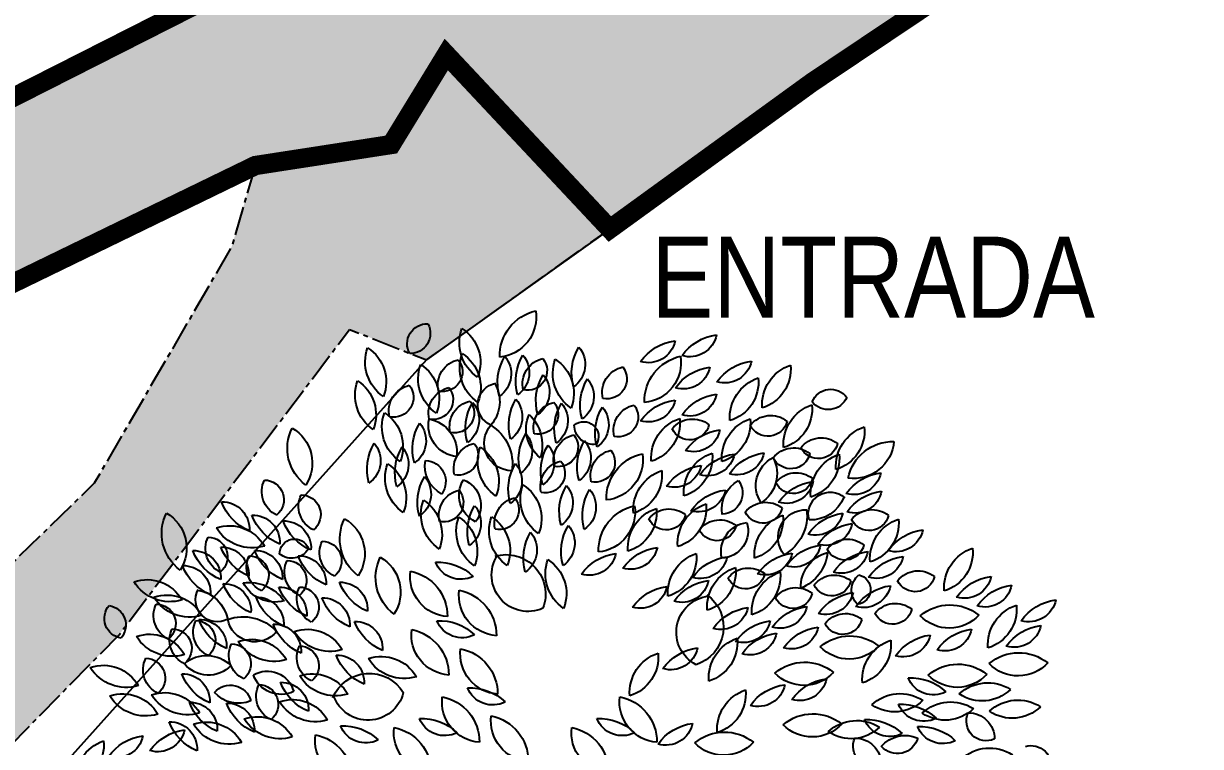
# Model space of a CAD drawing. Header units: metres. Extents: x 1097510 to 2158594, y 877039 to 1751652.
# Drawn here: x 1097737.4 to 1097767.91, y 877194.82 to 877213.56 of the extents above; entities that cross this region are included whole.
import ezdxf

# ---------------------------------------------------------------- set-up
doc = ezdxf.new("R2010")
doc.units = ezdxf.units.M
doc.header["$XCLIPFRAME"] = 0
doc.linetypes.add('CENTER2', pattern=[1.125, 0.75, -0.125, 0.125, -0.125])
doc.linetypes.add('DASHED', pattern=[0.75, 0.5, -0.25])
for name, color, linetype in [('DWGAUTOCAD.COM', 7, 'Continuous'), ('Foto Dron', 7, 'Continuous'), ('ROTULO', 7, 'Continuous'), ('Via', 7, 'CENTER2')]:
    doc.layers.add(name, color=color, linetype=linetype)
doc.styles.add('Arial Narrow', font='ARIALN.TTF', dxfattribs={"width": 0.85})
picture_1 = doc.add_image_def('image1.tif', size_in_pixel=(3465, 4096))

# ---------------------------------------------------------------- blocks, each defined once
blk = doc.blocks.new('A$C74456AAD')
at = {"color": 66, "linetype": 'Continuous'}
for centre, radius, start, end in [((2.872, 4.9539), 0.207, 171.33977, 264.50042), ((2.6169, 4.7551), 0.2354, 358.23134, 77.60885), ((3.1586, 4.7207), 0.2075, 122.76645, 201.50972), ((2.8438, 4.8222), 0.2153, 304.43887, 19.8373), ((3.3116, 4.8699), 0.1036, 151.88975, 270.95413), ((3.2246, 4.8168), 0.1021, 330.37899, 92.46489), ((2.5538, 4.71), 0.1402, 140.18859, 235.02644), ((2.2254, 4.6661), 0.258, 344.02107, 31.19397), ((3.6418, 4.6219), 0.2075, 122.76645, 201.50972), ((3.327, 4.7234), 0.2153, 304.43887, 19.8373), ((2.6792, 4.5625), 0.2075, 122.76645, 201.50972), ((2.3644, 4.664), 0.2153, 304.43887, 19.8373), ((2.7104, 4.6788), 0.1012, 142.20329, 282.1281), ((2.6016, 4.6103), 0.1336, 346.79117, 77.54018), ((2.8407, 4.6689), 0.1402, 140.18859, 235.02644), ((2.5123, 4.6251), 0.258, 344.02107, 31.19397), ((2.9337, 4.6623), 0.1402, 140.18859, 235.02644), ((2.6053, 4.6184), 0.258, 344.02107, 31.19397), ((3.157, 4.5919), 0.2075, 122.76645, 201.50972), ((2.8422, 4.6934), 0.2153, 304.43887, 19.8373), ((3.1445, 4.6728), 0.1012, 142.20329, 282.1281), ((3.0357, 4.6043), 0.1336, 346.79117, 77.54018), ((3.3698, 4.5361), 0.2075, 122.76645, 201.50972), ((3.055, 4.6375), 0.2153, 304.43887, 19.8373), ((2.7369, 4.5682), 0.1402, 140.18859, 235.02644), ((2.4086, 4.5243), 0.258, 344.02107, 31.19397), ((2.5098, 4.5461), 0.1402, 140.18859, 235.02644), ((2.1814, 4.5022), 0.258, 344.02107, 31.19397), ((3.0366, 4.52), 0.1844, 149.87002, 220.84584), ((2.852, 4.5027), 0.1127, 293.57301, 79.81511), ((3.1925, 4.5295), 0.1012, 142.20329, 282.1281), ((3.0837, 4.461), 0.1336, 346.79117, 77.54018), ((3.3958, 4.5413), 0.1012, 142.20329, 282.1281), ((3.287, 4.4729), 0.1336, 346.79117, 77.54018), ((3.6939, 4.452), 0.2075, 122.76645, 201.50972), ((3.3791, 4.5535), 0.2153, 304.43887, 19.8373), ((2.8765, 4.4422), 0.1402, 140.18859, 235.02644), ((2.5481, 4.3983), 0.258, 344.02107, 31.19397), ((2.4332, 4.4021), 0.1402, 140.18859, 235.02644), ((2.1048, 4.3583), 0.258, 344.02107, 31.19397), ((2.6429, 4.4215), 0.1402, 140.18859, 235.02644), ((2.3145, 4.3777), 0.258, 344.02107, 31.19397), ((2.6537, 4.4541), 0.1012, 142.20329, 282.1281), ((2.5449, 4.3856), 0.1336, 346.79117, 77.54018), ((3.0981, 4.4252), 0.1402, 140.18859, 235.02644), ((3.0843, 4.4605), 0.1012, 142.20329, 282.1281), ((2.7697, 4.3814), 0.258, 344.02107, 31.19397), ((2.9755, 4.392), 0.1336, 346.79117, 77.54018), ((2.4213, 4.3406), 0.0762, 50.52913, 211.47425), ((2.8545, 4.296), 0.2205, 134.1393, 196.87095), ((2.5324, 4.3793), 0.1845, 307.03252, 23.9777), ((3.2488, 4.2573), 0.1774, 101.3059, 186.13664), ((3.058, 4.3973), 0.1596, 275.15531, 12.28723), ((3.3701, 4.3194), 0.1402, 140.18859, 235.02644), ((3.0417, 4.2756), 0.258, 344.02107, 31.19397), ((3.5557, 4.2885), 0.2075, 122.76645, 201.50972), ((3.2408, 4.39), 0.2153, 304.43887, 19.8373), ((2.3699, 4.3997), 0.0998, 262.18402, 359.81935), ((2.5514, 4.287), 0.1012, 142.20329, 282.1281), ((2.4426, 4.2186), 0.1336, 346.79117, 77.54018), ((2.8257, 4.2667), 0.1402, 140.18859, 235.02644), ((2.4973, 4.2228), 0.258, 344.02107, 31.19397), ((3.0179, 4.2012), 0.231, 121.31807, 189.00978), ((2.7899, 4.3067), 0.1417, 269.94413, 40.84584), ((4.0204, 4.2046), 0.207, 119.9112, 213.07185), ((3.7059, 4.2801), 0.2354, 306.80277, 26.18028), ((2.5251, 4.2298), 0.1402, 140.18859, 235.02644), ((2.1967, 4.186), 0.258, 344.02107, 31.19397), ((2.7118, 4.2074), 0.1402, 140.18859, 235.02644), ((2.3834, 4.1635), 0.258, 344.02107, 31.19397), ((3.0634, 4.2437), 0.1012, 142.20329, 282.1281), ((2.9546, 4.1753), 0.1336, 346.79117, 77.54018), ((3.4602, 4.198), 0.1402, 140.18859, 235.02644), ((3.1318, 4.1542), 0.258, 344.02107, 31.19397), ((3.6032, 4.2168), 0.1402, 140.18859, 235.02644), ((3.2748, 4.173), 0.258, 344.02107, 31.19397), ((2.3619, 4.2079), 0.1012, 142.20329, 282.1281), ((2.2531, 4.1395), 0.1336, 346.79117, 77.54018), ((3.0643, 4.1115), 0.2075, 122.76645, 201.50972), ((2.7495, 4.2129), 0.2153, 304.43887, 19.8373), ((2.6186, 4.1527), 0.1012, 142.20329, 282.1281), ((2.5098, 4.0843), 0.1336, 346.79117, 77.54018), ((2.8785, 4.1122), 0.1402, 140.18859, 235.02644), ((2.5502, 4.0683), 0.258, 344.02107, 31.19397), ((3.2381, 4.1096), 0.1091, 92.83944, 215.73084), ((3.074, 4.1886), 0.1616, 297.89863, 10.67166), ((3.5396, 4.0265), 0.2075, 122.76645, 201.50972), ((3.2248, 4.128), 0.2153, 304.43887, 19.8373), ((3.089, 3.9873), 0.1406, 111.18108, 216.36624), ((2.9109, 4.0391), 0.1499, 295.64091, 31.90641), ((3.3447, 4.0461), 0.1402, 140.18859, 235.02644), ((3.0163, 4.0023), 0.258, 344.02107, 31.19397), ((4.0604, 4.0164), 0.1012, 90.77472, 230.69952), ((2.4985, 3.9794), 0.1402, 140.18859, 235.02644), ((2.1701, 3.9355), 0.258, 344.02107, 31.19397), ((2.6174, 4.0003), 0.1402, 140.18859, 235.02644), ((2.289, 3.9564), 0.258, 344.02107, 31.19397), ((2.8454, 3.9193), 0.2075, 122.76645, 201.50972), ((2.5306, 4.0208), 0.2153, 304.43887, 19.8373), ((3.1398, 4.0035), 0.1012, 142.20329, 282.1281), ((3.031, 3.935), 0.1336, 346.79117, 77.54018), ((2.8549, 3.9643), 0.1012, 142.20329, 282.1281), ((2.7461, 3.8958), 0.1336, 346.79117, 77.54018), ((3.0884, 3.8962), 0.1402, 140.18859, 235.02644), ((2.76, 3.8523), 0.258, 344.02107, 31.19397), ((3.3556, 3.8399), 0.2075, 122.76645, 201.50972), ((3.0408, 3.9413), 0.2153, 304.43887, 19.8373), ((3.8715, 3.9401), 0.1012, 90.77472, 230.69952), ((3.7502, 3.9825), 0.1336, 295.3626, 26.11161), ((4.6652, 3.7688), 0.207, 119.9112, 213.07185), ((4.3507, 3.8444), 0.2354, 306.80277, 26.18028), ((3.7513, 3.7397), 0.207, 119.9112, 213.07185), ((3.4368, 3.8152), 0.2354, 306.80277, 26.18028), ((3.9602, 3.7679), 0.1402, 88.76002, 183.59787), ((3.7212, 3.9973), 0.258, 292.5925, 339.7654), ((4.2391, 3.6756), 0.2075, 71.33788, 150.08115), ((4.1221, 3.9849), 0.2153, 253.0103, 328.40873), ((3.764, 3.7025), 0.1012, 90.77472, 230.69952), ((3.6426, 3.7449), 0.1336, 295.3626, 26.11161), ((3.9047, 3.7389), 0.0762, 359.10056, 160.04568), ((4.3493, 3.7237), 0.1012, 90.77472, 230.69952), ((4.228, 3.7661), 0.1336, 295.3626, 26.11161), ((3.9189, 3.8159), 0.0998, 210.75545, 308.39078), ((4.1062, 3.616), 0.1402, 88.76002, 183.59787), ((3.8671, 3.8454), 0.258, 292.5925, 339.7654), ((4.2795, 3.634), 0.1402, 88.76002, 183.59787), ((4.0404, 3.8633), 0.258, 292.5925, 339.7654), ((4.4229, 3.6156), 0.1402, 88.76002, 183.59787), ((4.1839, 3.845), 0.258, 292.5925, 339.7654), ((3.5679, 3.5424), 0.207, 119.9112, 213.07185), ((3.2533, 3.6179), 0.2354, 306.80277, 26.18028), ((3.8828, 3.5886), 0.1402, 88.76002, 183.59787), ((3.6438, 3.818), 0.258, 292.5925, 339.7654), ((3.9439, 3.6037), 0.1012, 90.77472, 230.69952), ((3.8226, 3.6461), 0.1336, 295.3626, 26.11161), ((4.1383, 3.6279), 0.1012, 90.77472, 230.69952), ((4.017, 3.6703), 0.1336, 295.3626, 26.11161), ((4.4757, 3.5388), 0.1402, 88.76002, 183.59787), ((4.2367, 3.7682), 0.258, 292.5925, 339.7654), ((3.6704, 3.4533), 0.1402, 88.76002, 183.59787), ((3.4314, 3.6827), 0.258, 292.5925, 339.7654), ((3.8808, 3.4675), 0.1012, 90.77472, 230.69952), ((3.7595, 3.5099), 0.1336, 295.3626, 26.11161), ((3.9817, 3.4287), 0.1402, 88.76002, 183.59787), ((3.7427, 3.658), 0.258, 292.5925, 339.7654), ((4.1399, 3.3723), 0.2205, 82.71072, 145.44238), ((4.0042, 3.6761), 0.1845, 255.60395, 332.54913), ((4.2679, 3.4463), 0.1402, 88.76002, 183.59787), ((4.0289, 3.6757), 0.258, 292.5925, 339.7654), ((4.6616, 3.3994), 0.2075, 71.33788, 150.08115), ((4.5446, 3.7088), 0.2153, 253.0103, 328.40873), ((3.7609, 3.3733), 0.1402, 88.76002, 183.59787), ((3.5219, 3.6027), 0.258, 292.5925, 339.7654), ((4.0991, 3.3766), 0.1402, 88.76002, 183.59787), ((3.86, 3.606), 0.258, 292.5925, 339.7654), ((4.3, 3.5032), 0.1127, 242.14444, 28.38654), ((4.4286, 3.3696), 0.1844, 98.44145, 169.41727), ((4.5599, 3.3203), 0.2075, 71.33788, 150.08115), ((4.4429, 3.6297), 0.2153, 253.0103, 328.40873), ((4.6153, 3.3805), 0.1012, 90.77472, 230.69952), ((4.494, 3.4229), 0.1336, 295.3626, 26.11161), ((4.8736, 3.3728), 0.1036, 100.46118, 219.52555), ((4.7779, 3.4076), 0.1021, 278.95042, 41.03632), ((3.5935, 3.2526), 0.1402, 88.76002, 183.59787), ((3.3544, 3.482), 0.258, 292.5925, 339.7654), ((4.1677, 3.1854), 0.231, 69.88949, 137.58121), ((4.108, 3.4295), 0.1417, 218.51556, 349.41727), ((4.3929, 3.2625), 0.1402, 88.76002, 183.59787), ((4.1538, 3.4919), 0.258, 292.5925, 339.7654), ((4.4118, 3.2952), 0.1012, 90.77472, 230.69952), ((4.2904, 3.3376), 0.1336, 295.3626, 26.11161), ((3.8398, 3.1446), 0.2075, 71.33788, 150.08115), ((3.7228, 3.454), 0.2153, 253.0103, 328.40873), ((4.0112, 3.2389), 0.1402, 88.76002, 183.59787), ((3.7722, 3.4683), 0.258, 292.5925, 339.7654), ((4.5332, 3.2536), 0.1012, 90.77472, 230.69952), ((4.4119, 3.296), 0.1336, 295.3626, 26.11161), ((4.6489, 3.1191), 0.2075, 71.33788, 150.08115), ((3.8808, 3.1652), 0.1012, 90.77472, 230.69952), ((3.7595, 3.2076), 0.1336, 295.3626, 26.11161), ((4.1265, 3.0933), 0.2075, 71.33788, 150.08115), ((4.0095, 3.4027), 0.2153, 253.0103, 328.40873), ((4.2293, 3.1764), 0.1012, 90.77472, 230.69952), ((4.1079, 3.2188), 0.1336, 295.3626, 26.11161), ((4.532, 3.4285), 0.2153, 253.0103, 328.40873), ((3.4594, 3.0051), 0.2075, 71.33788, 150.08115), ((3.3424, 3.3145), 0.2153, 253.0103, 328.40873), ((3.6877, 3.0795), 0.1402, 88.76002, 183.59787), ((3.4487, 3.3089), 0.258, 292.5925, 339.7654), ((4.3555, 3.04), 0.1774, 49.87733, 134.70807), ((4.6692, 3.1021), 0.1012, 90.77472, 230.69952), ((4.5479, 3.1445), 0.1336, 295.3626, 26.11161), ((4.346, 3.2764), 0.1596, 223.72674, 320.85866), ((4.8857, 2.96), 0.2075, 71.33788, 150.08115), ((4.7687, 3.2694), 0.2153, 253.0103, 328.40873), ((3.5211, 2.9229), 0.203, 22.53307, 149.36568), ((3.8115, 2.9161), 0.2075, 71.33788, 150.08115), ((3.6946, 3.2255), 0.2153, 253.0103, 328.40873), ((3.9731, 2.9402), 0.1402, 88.76002, 183.59787), ((3.7341, 3.1696), 0.258, 292.5925, 339.7654), ((4.0448, 2.9965), 0.1406, 59.7525, 164.93767), ((3.9743, 3.168), 0.1499, 244.21233, 340.47784), ((4.4797, 2.9839), 0.1402, 88.76002, 183.59787), ((4.2407, 3.2132), 0.258, 292.5925, 339.7654), ((3.5276, 3.073), 0.187, 194.4661, 340.61386), ((4.0891, 2.9669), 0.1012, 90.77472, 230.69952), ((3.9678, 3.0093), 0.1336, 295.3626, 26.11161), ((4.2334, 2.9562), 0.1091, 41.41087, 164.30227), ((4.1928, 3.1338), 0.1616, 246.47005, 319.24309), ((4.5713, 2.8195), 0.2075, 71.33788, 150.08115), ((4.7853, 2.8133), 0.2075, 71.33788, 150.08115), ((3.9152, 2.784), 0.2075, 71.33788, 150.08115), ((3.7982, 3.0933), 0.2153, 253.0103, 328.40873), ((4.2502, 2.8333), 0.1402, 88.76002, 183.59787), ((4.0112, 3.0627), 0.258, 292.5925, 339.7654), ((4.441, 2.8377), 0.1402, 88.76002, 183.59787), ((4.2019, 3.0671), 0.258, 292.5925, 339.7654), ((4.4543, 3.1289), 0.2153, 253.0103, 328.40873), ((4.6683, 3.1227), 0.2153, 253.0103, 328.40873), ((4.0958, 2.6961), 0.2075, 71.33788, 150.08115), ((3.6545, 2.5989), 0.258, 86.87821, 134.05111), ((3.5387, 2.9092), 0.1402, 243.04574, 337.88359), ((3.9788, 3.0055), 0.2153, 253.0103, 328.40873), ((4.3564, 2.6687), 0.2075, 71.33788, 150.08115), ((4.2395, 2.9781), 0.2153, 253.0103, 328.40873), ((4.5448, 2.7377), 0.1402, 88.76002, 183.59787), ((4.3058, 2.9671), 0.258, 292.5925, 339.7654), ((3.843, 2.58), 0.2354, 101.08849, 180.46599), ((3.5925, 2.7845), 0.207, 274.19691, 7.35756), ((4.4359, 2.58), 0.258, 35.44964, 82.62254), ((4.6064, 2.8641), 0.1402, 191.61716, 286.45501), ((4.8192, 2.8337), 0.1402, 191.61716, 286.45501), ((4.6487, 2.5496), 0.258, 35.44964, 82.62254), ((5.0903, 2.7581), 0.2075, 174.19503, 252.93829), ((4.8147, 2.5752), 0.2153, 355.86744, 71.26587)]:
    blk.add_arc(centre, radius, start, end, dxfattribs=at)
at = {"color": 64, "linetype": 'Continuous'}
for centre, radius, start, end in [((1.8774, 4.89), 0.1402, 191.61716, 286.45501), ((1.7069, 4.6059), 0.258, 35.44964, 82.62254), ((1.9197, 4.5755), 0.258, 35.44964, 82.62254), ((2.0901, 4.8596), 0.1402, 191.61716, 286.45501), ((1.6983, 4.7556), 0.1402, 191.61716, 286.45501), ((1.5279, 4.4715), 0.258, 35.44964, 82.62254), ((2.1293, 4.7214), 0.207, 171.33977, 264.50042), ((1.8741, 4.5226), 0.2354, 358.23134, 77.60885), ((1.567, 4.6857), 0.2075, 174.19503, 252.93829), ((1.2914, 4.5028), 0.2153, 355.86744, 71.26587), ((1.7407, 4.4411), 0.258, 35.44964, 82.62254), ((1.9111, 4.7252), 0.1402, 191.61716, 286.45501), ((1.7323, 4.6205), 0.2075, 174.19503, 252.93829), ((1.4567, 4.4376), 0.2153, 355.86744, 71.26587), ((1.8774, 4.5858), 0.1402, 191.61716, 286.45501), ((1.7069, 4.3017), 0.258, 35.44964, 82.62254), ((1.4571, 4.4822), 0.2075, 174.19503, 252.93829), ((1.1816, 4.2993), 0.2153, 355.86744, 71.26587), ((1.9197, 4.2713), 0.258, 35.44964, 82.62254), ((2.0901, 4.5554), 0.1402, 191.61716, 286.45501), ((1.4623, 4.3153), 0.1336, 38.21975, 128.96875), ((1.4766, 4.443), 0.1012, 193.63186, 333.55667), ((1.7739, 4.4104), 0.2075, 174.19503, 252.93829), ((1.4983, 4.2275), 0.2153, 355.86744, 71.26587), ((1.8627, 4.2969), 0.1336, 38.21975, 128.96875), ((2.1353, 4.4125), 0.2075, 174.19503, 252.93829), ((1.8597, 4.2297), 0.2153, 355.86744, 71.26587), ((1.6891, 4.1188), 0.258, 35.44964, 82.62254), ((1.8596, 4.4029), 0.1402, 191.61716, 286.45501), ((1.877, 4.4246), 0.1012, 193.63186, 333.55667), ((1.2028, 4.2008), 0.1336, 38.21975, 128.96875), ((1.2171, 4.3285), 0.1012, 193.63186, 333.55667), ((1.3176, 4.2289), 0.2075, 174.19503, 252.93829), ((1.042, 4.046), 0.2153, 355.86744, 71.26587), ((1.3448, 4.149), 0.1336, 38.21975, 128.96875), ((1.3591, 4.2767), 0.1012, 193.63186, 333.55667), ((1.607, 4.151), 0.1774, 152.73447, 237.56521), ((1.3785, 4.0892), 0.1596, 326.58388, 63.71581), ((1.4636, 4.0005), 0.258, 35.44964, 82.62254), ((1.634, 4.2846), 0.1402, 191.61716, 286.45501), ((1.6147, 3.9952), 0.258, 35.44964, 82.62254), ((1.7851, 4.2793), 0.1402, 191.61716, 286.45501), ((1.9687, 4.2345), 0.2075, 174.19503, 252.93829), ((1.6931, 4.0517), 0.2153, 355.86744, 71.26587), ((1.9564, 4.2208), 0.1402, 191.61716, 286.45501), ((1.786, 3.9367), 0.258, 35.44964, 82.62254), ((1.2113, 3.8538), 0.258, 35.44964, 82.62254), ((1.3817, 4.1379), 0.1402, 191.61716, 286.45501), ((1.3312, 4.0214), 0.1336, 38.21975, 128.96875), ((1.3456, 4.1491), 0.1012, 193.63186, 333.55667), ((1.7158, 4.0506), 0.1091, 144.26802, 267.15941), ((1.5517, 3.9715), 0.1616, 349.3272, 62.10023), ((1.1567, 3.9422), 0.1127, 345.00158, 131.24369), ((1.6614, 3.8103), 0.258, 35.44964, 82.62254), ((1.8319, 4.0944), 0.1402, 191.61716, 286.45501), ((1.2582, 4.0973), 0.1844, 201.29859, 272.27441), ((1.4877, 3.8699), 0.1336, 38.21975, 128.96875), ((2, 3.9743), 0.2075, 174.19503, 252.93829), ((1.7244, 3.7914), 0.2153, 355.86744, 71.26587), ((1.0598, 3.6911), 0.258, 35.44964, 82.62254), ((1.2303, 3.9752), 0.1402, 191.61716, 286.45501), ((1.5069, 3.9355), 0.231, 172.74664, 240.43835), ((1.2822, 3.823), 0.1417, 321.3727, 92.27441), ((1.6059, 3.9159), 0.2075, 174.19503, 252.93829), ((1.3304, 3.733), 0.2153, 355.86744, 71.26587), ((1.502, 3.9976), 0.1012, 193.63186, 333.55667), ((1.9826, 3.8355), 0.1336, 38.21975, 128.96875), ((1.997, 3.9632), 0.1012, 193.63186, 333.55667), ((1.7185, 3.8578), 0.1406, 162.60965, 267.79481), ((1.5669, 3.7508), 0.1499, 347.06948, 83.33498), ((1.7231, 3.7798), 0.1336, 38.21975, 128.96875), ((1.7375, 3.9076), 0.1012, 193.63186, 333.55667), ((1.1239, 3.5674), 0.1845, 358.46109, 75.40627), ((1.3899, 3.7674), 0.2205, 185.56787, 248.29952), ((1.1728, 3.5273), 0.258, 35.44964, 82.62254), ((1.3432, 3.8114), 0.1402, 191.61716, 286.45501), ((1.3191, 3.487), 0.258, 35.44964, 82.62254), ((1.4896, 3.7711), 0.1402, 191.61716, 286.45501), ((1.652, 3.4684), 0.258, 35.44964, 82.62254), ((1.8225, 3.7525), 0.1402, 191.61716, 286.45501), ((2.0503, 3.7197), 0.2075, 174.19503, 252.93829), ((1.7747, 3.5369), 0.2153, 355.86744, 71.26587), ((1.6197, 3.6249), 0.2075, 174.19503, 252.93829), ((1.3441, 3.4421), 0.2153, 355.86744, 71.26587), ((1.5762, 3.5326), 0.1336, 38.21975, 128.96875), ((1.5905, 3.6603), 0.1012, 193.63186, 333.55667), ((1.8487, 3.6482), 0.2075, 174.19503, 252.93829), ((1.5732, 3.4654), 0.2153, 355.86744, 71.26587), ((1.333, 3.4322), 0.1336, 38.21975, 128.96875), ((1.9184, 3.6302), 0.1402, 191.61716, 286.45501), ((1.7479, 3.3461), 0.258, 35.44964, 82.62254), ((1.3474, 3.5599), 0.1012, 193.63186, 333.55667), ((1.9068, 3.3636), 0.203, 125.39022, 252.22283), ((1.759, 3.3365), 0.187, 297.32325, 83.47101), ((1.2438, 3.2131), 0.258, 35.44964, 82.62254), ((1.4143, 3.4972), 0.1402, 191.61716, 286.45501), ((1.5466, 3.2071), 0.258, 35.44964, 82.62254), ((1.717, 3.4912), 0.1402, 191.61716, 286.45501), ((1.4317, 3.1395), 0.258, 35.44964, 82.62254), ((1.6022, 3.4236), 0.1402, 191.61716, 286.45501), ((1.186, 3.1071), 0.258, 35.44964, 82.62254), ((1.3564, 3.3911), 0.1402, 191.61716, 286.45501), ((1.3988, 3.0767), 0.258, 35.44964, 82.62254), ((1.5692, 3.3607), 0.1402, 191.61716, 286.45501), ((1.8404, 3.2851), 0.2075, 174.19503, 252.93829), ((1.5648, 3.1023), 0.2153, 355.86744, 71.26587), ((1.8046, 3.0005), 0.258, 35.44964, 82.62254), ((1.9751, 3.2846), 0.1402, 191.61716, 286.45501), ((2.2462, 3.209), 0.2075, 174.19503, 252.93829), ((1.9706, 3.0261), 0.2153, 355.86744, 71.26587), ((1.2887, 2.9479), 0.2354, 49.65992, 129.03742), ((1.2924, 3.2713), 0.207, 222.76834, 315.92899), ((1.1433, 2.8423), 0.258, 35.44964, 82.62254), ((1.3137, 3.1264), 0.1402, 191.61716, 286.45501), ((1.5265, 3.096), 0.1402, 191.61716, 286.45501), ((1.356, 2.8119), 0.258, 35.44964, 82.62254), ((1.7976, 3.0204), 0.2075, 174.19503, 252.93829), ((1.522, 2.8375), 0.2153, 355.86744, 71.26587), ((2.2812, 2.7745), 0.2354, 101.08849, 180.46599), ((2.0306, 2.9791), 0.207, 274.19691, 7.35756), ((1.8296, 2.6138), 0.258, 35.44964, 82.62254), ((2.0001, 2.8979), 0.1402, 191.61716, 286.45501), ((2.3397, 2.6361), 0.258, 86.87821, 134.05111), ((2.2239, 2.9465), 0.1402, 243.04574, 337.88359), ((2.2776, 2.8217), 0.207, 274.19691, 7.35756), ((2.5282, 2.6172), 0.2354, 101.08849, 180.46599), ((1.6992, 2.5896), 0.2354, 49.65992, 129.03742), ((1.7029, 2.913), 0.207, 222.76834, 315.92899)]:
    blk.add_arc(centre, radius, start, end, dxfattribs=at)
at = {"color": 62, "linetype": 'Continuous'}
for centre, radius, start, end in [((2.3013, 4.6354), 0.1012, 142.20329, 282.1281), ((2.1925, 4.5669), 0.1336, 346.79117, 77.54018), ((1.1545, 4.481), 0.1021, 21.80756, 143.89347), ((1.1672, 4.5821), 0.1036, 203.31833, 322.3827), ((2.2433, 4.4401), 0.1012, 142.20329, 282.1281), ((2.1345, 4.3717), 0.1336, 346.79117, 77.54018), ((1.1884, 4.3695), 0.2075, 174.19503, 252.93829), ((0.9128, 4.1866), 0.2153, 355.86744, 71.26587), ((0.8341, 4.0801), 0.2354, 11.60079, 90.9783), ((1.0364, 4.3325), 0.207, 184.70922, 277.86987), ((2.325, 4.2212), 0.207, 171.33977, 264.50042), ((2.0698, 4.0224), 0.2354, 358.23134, 77.60885), ((2.2275, 4.1452), 0.2075, 174.19503, 252.93829), ((1.952, 3.9623), 0.2153, 355.86744, 71.26587), ((0.8645, 3.8989), 0.258, 35.44964, 82.62254), ((1.0349, 4.183), 0.1402, 191.61716, 286.45501), ((3.939, 4.0588), 0.1336, 295.3626, 26.11161), ((0.8603, 3.8046), 0.258, 35.44964, 82.62254), ((1.0307, 4.0886), 0.1402, 191.61716, 286.45501), ((2.3649, 3.9547), 0.207, 171.33977, 264.50042), ((2.1097, 3.756), 0.2354, 358.23134, 77.60885), ((4.2761, 3.8656), 0.1402, 88.76002, 183.59787), ((4.0371, 4.095), 0.258, 292.5925, 339.7654), ((0.9422, 3.832), 0.1336, 38.21975, 128.96875), ((0.9565, 3.9597), 0.1012, 193.63186, 333.55667), ((2.2552, 3.9511), 0.2075, 174.19503, 252.93829), ((1.9796, 3.7682), 0.2153, 355.86744, 71.26587), ((3.0064, 3.7548), 0.2075, 122.76645, 201.50972), ((2.6916, 3.8562), 0.2153, 304.43887, 19.8373), ((3.1744, 3.7534), 0.2075, 122.76645, 201.50972), ((2.8596, 3.8549), 0.2153, 304.43887, 19.8373), ((4.1205, 3.7978), 0.1402, 88.76002, 183.59787), ((3.8815, 4.0272), 0.258, 292.5925, 339.7654), ((1.0132, 3.8961), 0.2075, 174.19503, 252.93829), ((0.7376, 3.7132), 0.2153, 355.86744, 71.26587), ((1.0106, 3.6385), 0.258, 35.44964, 82.62254), ((1.1811, 3.9226), 0.1402, 191.61716, 286.45501), ((2.6074, 3.7941), 0.1402, 140.18859, 235.02644), ((2.279, 3.7502), 0.258, 344.02107, 31.19397), ((0.6493, 3.6058), 0.258, 35.44964, 82.62254), ((0.8197, 3.8899), 0.1402, 191.61716, 286.45501), ((1.0678, 3.6807), 0.1336, 38.21975, 128.96875), ((2.8015, 3.7599), 0.1402, 140.18859, 235.02644), ((2.4731, 3.716), 0.258, 344.02107, 31.19397), ((0.9304, 3.4956), 0.258, 35.44964, 82.62254), ((1.1008, 3.7797), 0.1402, 191.61716, 286.45501), ((1.0821, 3.8084), 0.1012, 193.63186, 333.55667), ((2.1808, 3.7998), 0.1402, 191.61716, 286.45501), ((2.0103, 3.5157), 0.258, 35.44964, 82.62254), ((0.75, 3.4692), 0.258, 35.44964, 82.62254), ((0.9204, 3.7533), 0.1402, 191.61716, 286.45501), ((2.2231, 3.4853), 0.258, 35.44964, 82.62254), ((2.3936, 3.7694), 0.1402, 191.61716, 286.45501), ((2.7173, 3.535), 0.2075, 122.76645, 201.50972), ((2.4025, 3.6364), 0.2153, 304.43887, 19.8373), ((2.8201, 3.5319), 0.203, 73.96165, 200.79425), ((2.7067, 3.6306), 0.187, 245.89468, 32.04244), ((3.1672, 3.438), 0.258, 86.87821, 134.05111), ((3.0513, 3.7484), 0.1402, 243.04574, 337.88359), ((0.7063, 3.5183), 0.1336, 38.21975, 128.96875), ((0.7207, 3.646), 0.1012, 193.63186, 333.55667), ((1.0259, 3.556), 0.0762, 101.9577, 262.90282), ((0.9476, 3.5527), 0.0998, 313.6126, 51.24793), ((1.1346, 3.4966), 0.1336, 38.21975, 128.96875), ((3.3557, 3.4191), 0.2354, 101.08849, 180.46599), ((3.1051, 3.6236), 0.207, 274.19691, 7.35756), ((0.8148, 3.3196), 0.258, 35.44964, 82.62254), ((0.9852, 3.6037), 0.1402, 191.61716, 286.45501), ((1.149, 3.6243), 0.1012, 193.63186, 333.55667), ((1.9607, 3.3157), 0.258, 35.44964, 82.62254), ((2.1312, 3.5998), 0.1402, 191.61716, 286.45501), ((1.0068, 3.284), 0.258, 35.44964, 82.62254), ((1.1772, 3.5681), 0.1402, 191.61716, 286.45501), ((3.1048, 3.3209), 0.2354, 101.08849, 180.46599), ((2.8542, 3.5254), 0.207, 274.19691, 7.35756), ((0.5424, 3.2417), 0.2354, 49.65992, 129.03742), ((0.8228, 3.3512), 0.1336, 38.21975, 128.96875), ((0.8371, 3.4789), 0.1012, 193.63186, 333.55667), ((0.5461, 3.5651), 0.207, 222.76834, 315.92899), ((1.0783, 3.2991), 0.1336, 38.21975, 128.96875), ((1.0926, 3.4269), 0.1012, 193.63186, 333.55667), ((3.1604, 3.1383), 0.258, 86.87821, 134.05111), ((3.0446, 3.4487), 0.1402, 243.04574, 337.88359), ((0.7819, 3.3507), 0.1402, 191.61716, 286.45501), ((0.6114, 3.0666), 0.258, 35.44964, 82.62254), ((3.3489, 3.1194), 0.2354, 101.08849, 180.46599), ((3.0984, 3.3239), 0.207, 274.19691, 7.35756), ((1.053, 3.2751), 0.2075, 174.19503, 252.93829), ((0.7774, 3.0922), 0.2153, 355.86744, 71.26587), ((1.0556, 3.0828), 0.2354, 49.65992, 129.03742), ((1.0593, 3.4062), 0.207, 222.76834, 315.92899), ((3.0981, 3.0212), 0.2354, 101.08849, 180.46599), ((2.8475, 3.2258), 0.207, 274.19691, 7.35756), ((0.7428, 2.8453), 0.258, 86.87821, 134.05111), ((0.627, 3.1556), 0.1402, 243.04574, 337.88359), ((0.7978, 2.8066), 0.2153, 47.29601, 122.69444), ((3.0032, 2.7937), 0.258, 86.87821, 134.05111), ((2.8874, 3.104), 0.1402, 243.04574, 337.88359), ((0.793, 2.71), 0.258, 86.87821, 134.05111), ((0.6772, 3.0204), 0.1402, 243.04574, 337.88359), ((0.8267, 3.136), 0.2075, 225.6236, 304.36686), ((3.1917, 2.7748), 0.2354, 101.08849, 180.46599), ((2.9412, 2.9793), 0.207, 274.19691, 7.35756), ((1.246, 2.6831), 0.2354, 49.65992, 129.03742), ((2.9409, 2.6766), 0.2354, 101.08849, 180.46599), ((2.6903, 2.8811), 0.207, 274.19691, 7.35756), ((0.6947, 2.5952), 0.258, 86.87821, 134.05111), ((0.5788, 2.9056), 0.1402, 243.04574, 337.88359), ((0.9668, 2.6313), 0.258, 86.87821, 134.05111), ((0.8509, 2.9417), 0.1402, 243.04574, 337.88359), ((1.0208, 2.6687), 0.2153, 47.29601, 122.69444), ((1.0496, 2.9982), 0.2075, 225.6236, 304.36686), ((1.2497, 3.0066), 0.207, 222.76834, 315.92899), ((3.2503, 2.6363), 0.258, 86.87821, 134.05111), ((3.1344, 2.9467), 0.1402, 243.04574, 337.88359), ((3.4388, 2.6174), 0.2354, 101.08849, 180.46599), ((3.1882, 2.8219), 0.207, 274.19691, 7.35756), ((0.7723, 2.646), 0.1616, 40.75577, 113.5288), ((0.8128, 2.8236), 0.1091, 195.69659, 318.58798), ((0.9381, 2.7514), 0.1012, 245.06043, 24.98524), ((1.0291, 2.6605), 0.1336, 89.64832, 180.39732)]:
    blk.add_arc(centre, radius, start, end, dxfattribs=at)
at = {"color": 60, "linetype": 'Continuous'}
for centre, radius, start, end in [((0.633, 3.7471), 0.2075, 174.19503, 252.93829), ((0.3575, 3.5642), 0.2153, 355.86744, 71.26587), ((0.4691, 3.6511), 0.1402, 191.61716, 286.45501), ((0.2986, 3.367), 0.258, 35.44964, 82.62254), ((0.193, 3.3223), 0.258, 35.44964, 82.62254), ((0.3635, 3.6064), 0.1402, 191.61716, 286.45501), ((0.1373, 3.5305), 0.1402, 191.61716, 286.45501), ((-0.0331, 3.2464), 0.258, 35.44964, 82.62254), ((0.4085, 3.4549), 0.2075, 174.19503, 252.93829), ((0.1329, 3.272), 0.2153, 355.86744, 71.26587), ((0.0435, 3.1159), 0.258, 35.44964, 82.62254), ((0.2139, 3.4), 0.1402, 191.61716, 286.45501), ((0.3987, 3.097), 0.258, 35.44964, 82.62254), ((0.5691, 3.3811), 0.1402, 191.61716, 286.45501), ((0.1895, 2.9965), 0.2354, 49.65992, 129.03742), ((0.1932, 3.3199), 0.207, 222.76834, 315.92899), ((0.5014, 2.9378), 0.2354, 49.65992, 129.03742), ((0.5051, 3.2613), 0.207, 222.76834, 315.92899), ((0.3487, 2.8623), 0.2153, 47.29601, 122.69444), ((0.3775, 3.1918), 0.2075, 225.6236, 304.36686), ((0.1946, 2.7737), 0.2153, 47.29601, 122.69444), ((0.5388, 2.7639), 0.2153, 47.29601, 122.69444), ((0.2235, 3.1032), 0.2075, 225.6236, 304.36686), ((0.3568, 2.8813), 0.1012, 245.06043, 24.98524), ((0.4478, 2.7904), 0.1336, 89.64832, 180.39732), ((0.5677, 3.0934), 0.2075, 225.6236, 304.36686), ((0.1264, 2.6531), 0.1021, 73.23613, 195.32204), ((0.3389, 2.5277), 0.2153, 47.29601, 122.69444)]:
    blk.add_arc(centre, radius, start, end, dxfattribs=at)

msp = doc.modelspace()

# ---------------------------------------------------------------- hatches: boundary and pattern name
at = {"transparency": 33554602}
h = msp.add_hatch(dxfattribs=at)
h.set_pattern_fill('AR-CONC', color=9, scale=0.01)
h.paths.add_polyline_path([(1097752.597, 877208.238), (1097757.845, 877212.044), (1097762.109, 877214.901), (1097765.432, 877216.837), (1097757.759, 877219.046), (1097752.07, 877217.484), (1097742.692, 877214.472), (1097730.221, 877208.152), (1097717.752, 877207.699), (1097699.58, 877208.171), (1097684.374, 877204.599), (1097671.585, 877204.296), (1097656.247, 877206.197), (1097634.311, 877207.796), (1097624.402, 877208.489), (1097612.512, 877219.361), (1097613.526, 877222.017), (1097614.217, 877223.918), (1097605.154, 877225.956), (1097599.413, 877226.657), (1097600.381, 877223.138), (1097605.528, 877219.999), (1097610.754, 877215.512), (1097615.313, 877211.011), (1097623.572, 877204.428), (1097634.053, 877203.423), (1097648.747, 877202.896), (1097665.209, 877201.516), (1097687.817, 877201.494), (1097702.372, 877204.916), (1097709.087, 877204.78), (1097724.138, 877203.189), (1097735.028, 877205.815), (1097743.406, 877209.884), (1097746.929, 877210.428), (1097748.356, 877212.762)])
at = {"layer": 'Via', "transparency": 33554602}
h = msp.add_hatch(dxfattribs=at)
h.set_pattern_fill('AR-CONC', color=9, scale=0.01)
h.paths.add_polyline_path([(1097743.406, 877209.884), (1097742.789, 877207.774), (1097739.23, 877201.65), (1097731.624, 877194.237), (1097728.844, 877192.061), (1097723.938, 877187.976), (1097713.661, 877183.589), (1097708.774, 877180.942), (1097704.197, 877177.294), (1097702.283, 877175.792), (1097698.494, 877169.681), (1097697.048, 877167.117), (1097696.739, 877163), (1097696.405, 877157.375), (1097697.261, 877153.918), (1097698.725, 877142.966), (1097702.195, 877134.401), (1097704.278, 877131.959), (1097702.854, 877143.121), (1097701.527, 877147.394), (1097700.771, 877150.597), (1097699.626, 877157.377), (1097700.517, 877161.414), (1097700.209, 877165.197), (1097701.923, 877167.962), (1097702.662, 877170.388), (1097705.585, 877173.118), (1097707.902, 877176.215), (1097715.868, 877180.484), (1097721.42, 877182.884), (1097726.789, 877184.65), (1097730.424, 877188.426), (1097731.775, 877190.234), (1097734.3, 877192.055), (1097739.871, 877197.714), (1097745.847, 877205.636), (1097747.847, 877204.842), (1097752.597, 877208.238), (1097748.356, 877212.762), (1097746.929, 877210.428)])

# ---------------------------------------------------------------- linework, layer by layer
at = {"color": 7, "linetype": 'DASHED', "true_color": 0xf0f0f0, "const_width": 0.5, "elevation": 1540, "flags": 128}
msp.add_lwpolyline([(1097752.597, 877208.238), (1097757.845, 877212.044), (1097762.109, 877214.901), (1097765.432, 877216.837), (1097757.759, 877219.046), (1097752.07, 877217.484), (1097742.692, 877214.472), (1097730.221, 877208.152), (1097717.752, 877207.699), (1097699.58, 877208.171), (1097684.374, 877204.599), (1097671.585, 877204.296), (1097656.247, 877206.197), (1097634.311, 877207.796), (1097624.402, 877208.489), (1097612.512, 877219.361), (1097613.526, 877222.017), (1097614.217, 877223.918), (1097605.154, 877225.956), (1097599.413, 877226.657), (1097600.381, 877223.138), (1097605.528, 877219.999), (1097610.754, 877215.512), (1097615.313, 877211.011), (1097623.572, 877204.428), (1097634.053, 877203.423), (1097648.747, 877202.896), (1097665.209, 877201.516), (1097687.817, 877201.494), (1097702.372, 877204.916), (1097709.087, 877204.78), (1097724.138, 877203.189), (1097735.028, 877205.815), (1097743.406, 877209.884), (1097746.929, 877210.428), (1097748.356, 877212.762), (1097752.597, 877208.238)], dxfattribs=at)
at = {"color": 7, "true_color": 0xf0f0f0, "elevation": 1524.878, "flags": 128}
msp.add_lwpolyline([(1097648.747, 877202.896), (1097665.209, 877201.516), (1097676.679, 877201.505), (1097687.817, 877201.494), (1097702.372, 877204.916), (1097709.087, 877204.78), (1097724.138, 877203.189), (1097735.028, 877205.815), (1097743.406, 877209.884), (1097746.929, 877210.428), (1097748.356, 877212.762), (1097752.597, 877208.238), (1097747.847, 877204.842), (1097737.529, 877193.34), (1097733.953, 877187.068), (1097729.469, 877182.53), (1097726.491, 877180.653), (1097717.986, 877167.963), (1097718.674, 877156.953), (1097720.55, 877148.199)], dxfattribs=at)
at = {"layer": 'Via', "color": 7, "true_color": 0xf0f0f0, "elevation": 1540, "flags": 128}
msp.add_lwpolyline([(1097743.406, 877209.884), (1097742.789, 877207.774), (1097739.23, 877201.65), (1097731.624, 877194.237), (1097728.844, 877192.061), (1097723.938, 877187.976), (1097713.661, 877183.589), (1097708.774, 877180.942), (1097704.197, 877177.294), (1097702.283, 877175.792), (1097698.494, 877169.681), (1097697.048, 877167.117), (1097696.739, 877163), (1097696.405, 877157.375), (1097697.261, 877153.918), (1097698.725, 877142.966), (1097702.195, 877134.401), (1097704.278, 877131.959), (1097702.854, 877143.121), (1097701.527, 877147.394), (1097700.771, 877150.597), (1097699.626, 877157.377), (1097700.517, 877161.414), (1097700.209, 877165.197), (1097701.923, 877167.962), (1097702.662, 877170.388), (1097705.585, 877173.118), (1097707.902, 877176.215), (1097715.868, 877180.484), (1097721.42, 877182.884), (1097726.789, 877184.65), (1097730.424, 877188.426), (1097731.775, 877190.234), (1097734.3, 877192.055), (1097739.871, 877197.714), (1097745.847, 877205.636), (1097747.847, 877204.842), (1097752.597, 877208.238), (1097748.356, 877212.762), (1097746.929, 877210.428), (1097743.406, 877209.884)], dxfattribs=at)

# ---------------------------------------------------------------- block references
at = {"layer": 'DWGAUTOCAD.COM', "xscale": -5.054705639544697, "yscale": 5.054705639544697, "zscale": 5.054705639544697}
msp.add_blockref('A$C74456AAD', (1097764.158, 877180.917), dxfattribs=at)

# ---------------------------------------------------------------- texts
at = {"layer": 'ROTULO', "color": 7, "true_color": 0xf0f0f0, "style": 'Arial Narrow'}
msp.add_text('ENTRADA', height=2.1009, dxfattribs=at).set_placement((1097753.677, 877205.938))

# ---------------------------------------------------------------- pictures from other files: only their frames are drawn
at = {"layer": 'Foto Dron'}
image = msp.add_image(picture_1, insert=(1097491.044, 876888.864, 3067.918), size_in_units=(372.621, 440.477), dxfattribs=at)
image.set_boundary_path([(174.536, 772.878), (2798.816, 2703.625)])
image.dxf.flags = 15

doc.saveas('drawing.dxf')
